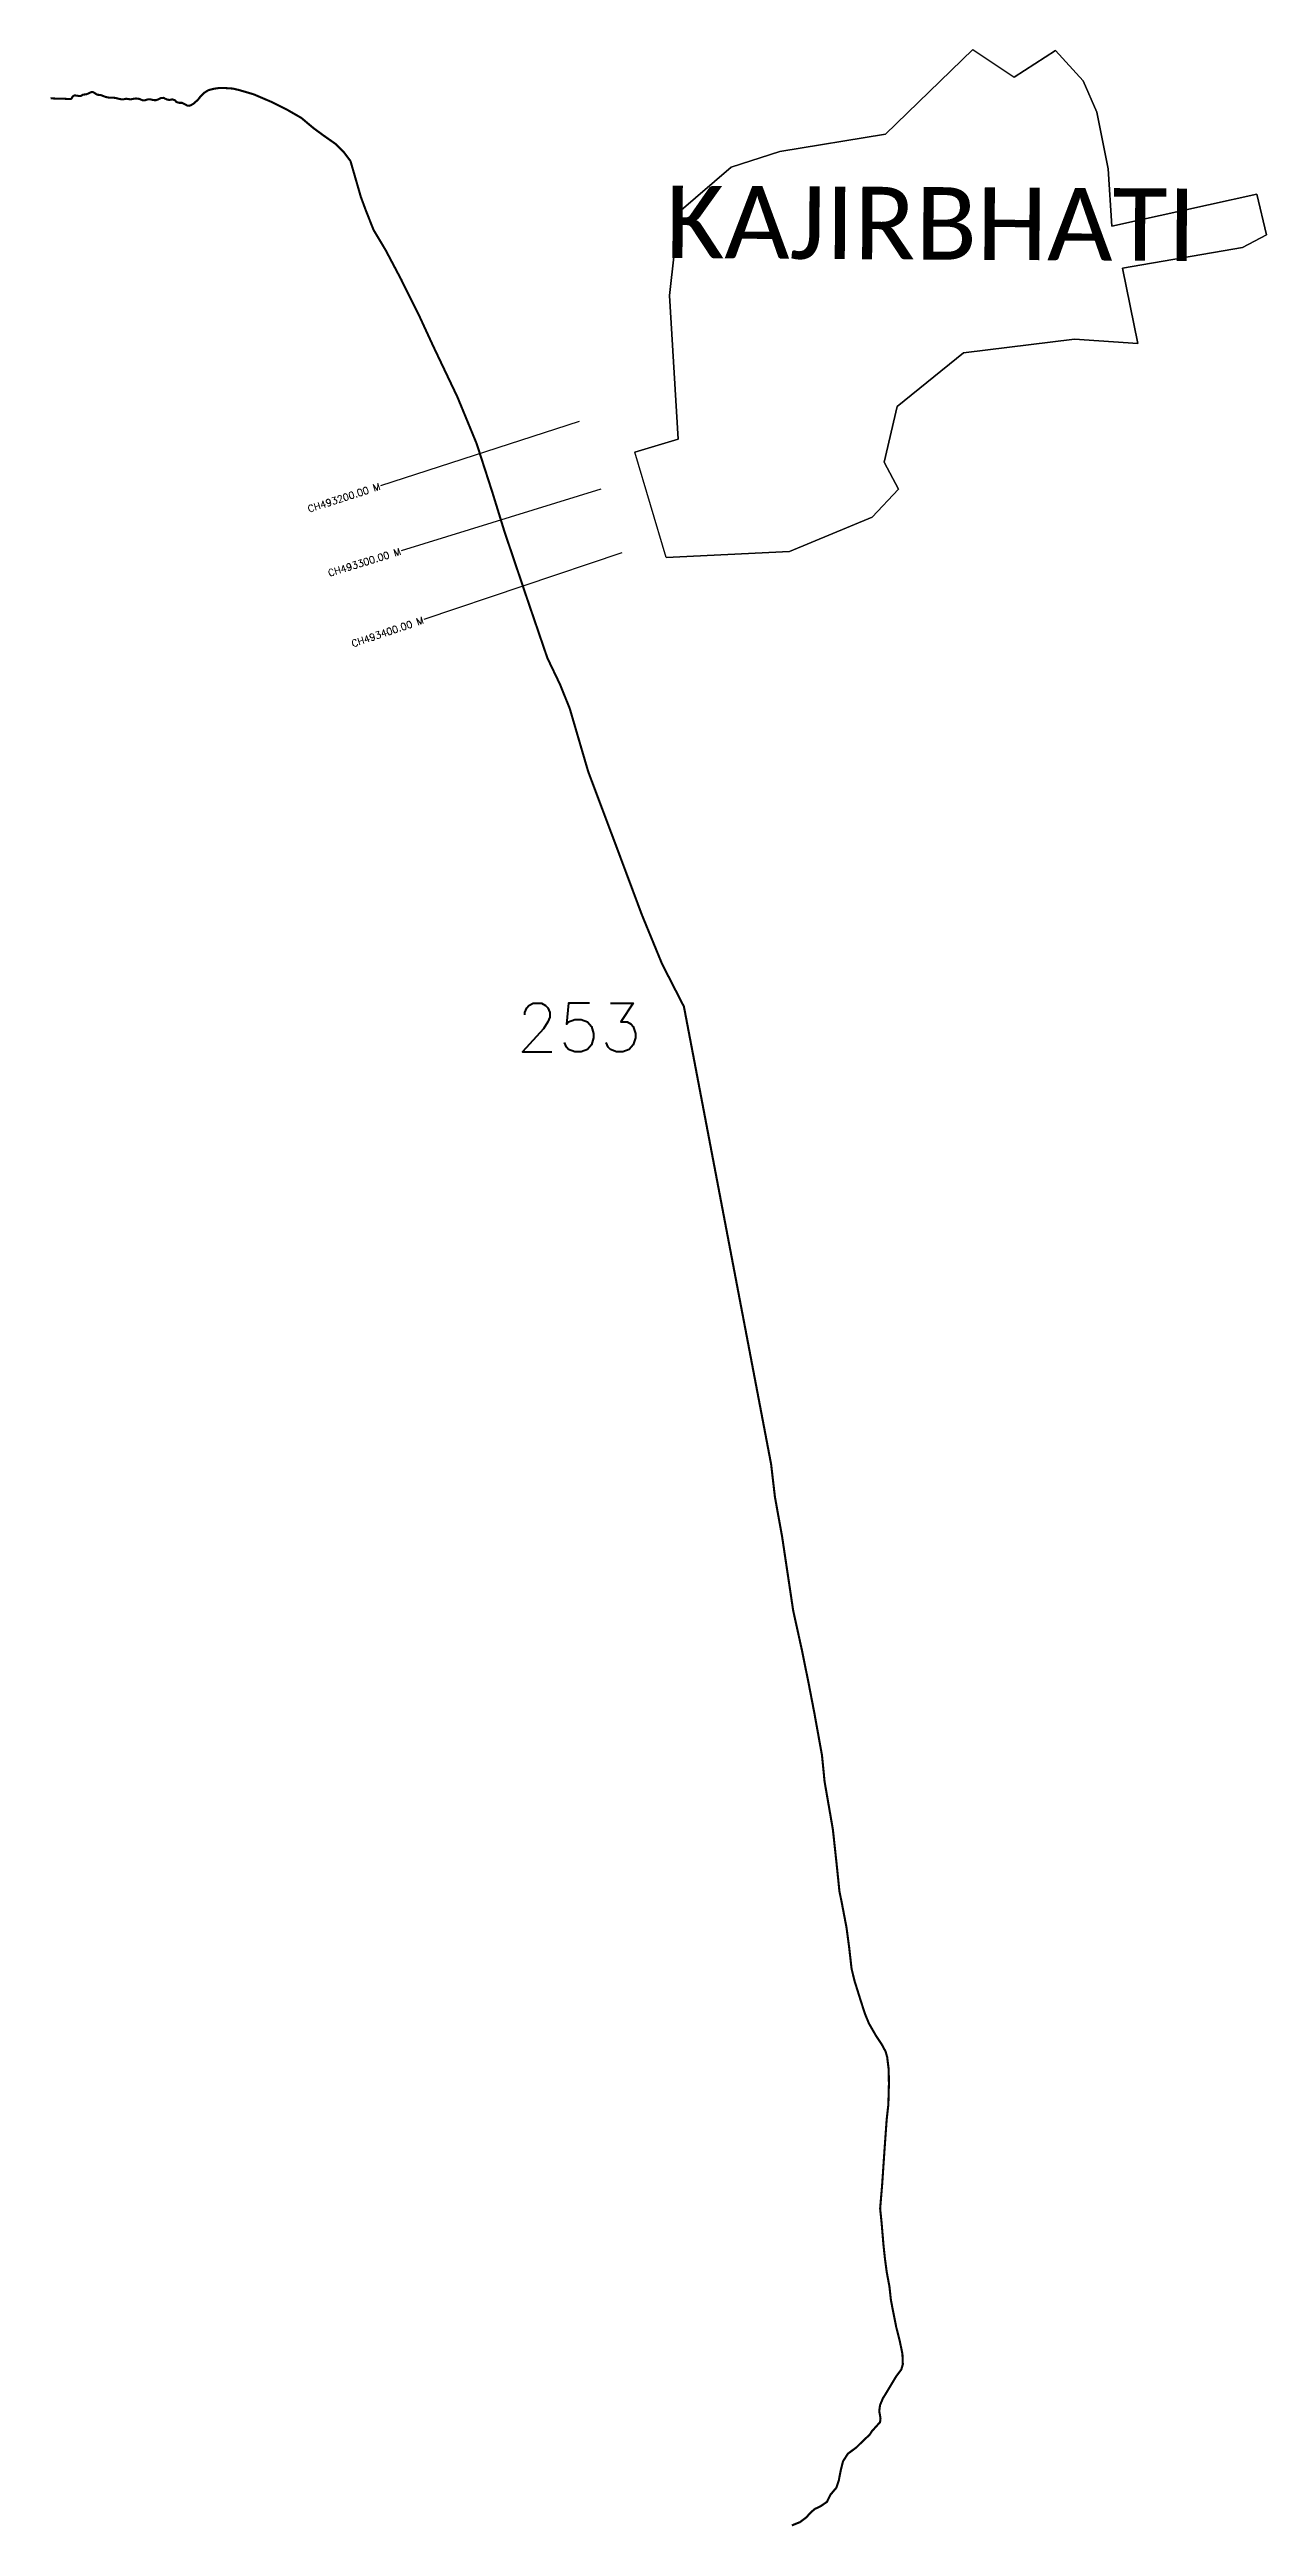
# Model space of a CAD drawing. Header units: metres. Extents: x 316433 to 318181, y 1889434 to 1892990.
import ezdxf
from ezdxf.enums import TextEntityAlignment as Align

# ---------------------------------------------------------------- set-up
doc = ezdxf.new("R2010")
doc.units = ezdxf.units.M
for name, color, linetype in [('CS', 134, 'Continuous'), ('CSMark', 6, 'Continuous'), ('NATURALLY PROTECTED', 3, 'Continuous'), ('village', 3, 'Continuous'), ('VILLAGE NAME', 250, 'Continuous')]:
    doc.layers.add(name, color=color, linetype=linetype)
doc.styles.get("Standard").update_dxf_attribs({"font": 'simplex.shx'})

msp = doc.modelspace()

# ---------------------------------------------------------------- linework, layer by layer
at = {"color": 6, "flags": 128}
msp.add_lwpolyline([(317759.3, 1892990), (317818.7, 1892950.3)], dxfattribs=at)
at = {"layer": 'CS'}
for p, q in [((317194.1, 1892455.7), (316908.6, 1892363.5)), ((317224.9, 1892358.5), (316938.2, 1892270.1)), ((317255.2, 1892267.4), (316971, 1892171.4))]:
    msp.add_line(p, q, dxfattribs=at)
at = {"layer": 'NATURALLY PROTECTED', "const_width": 3, "flags": 128}
msp.add_lwpolyline([(316434.7, 1892919.8), (316435.3, 1892919.9), (316443.1, 1892919.5), (316452.1, 1892919.5), (316459.1, 1892919), (316463.4, 1892919), (316464.7, 1892919.5), (316465.7, 1892921.4), (316467.1, 1892923.2), (316469.3, 1892924.2), (316472.6, 1892923.7), (316476.4, 1892923.1), (316478.5, 1892923.5), (316481.2, 1892925.1), (316485, 1892925.6), (316486.7, 1892925.9), (316489.9, 1892927.3), (316491.9, 1892928.4), (316493.3, 1892928.8), (316494.6, 1892929), (316496.1, 1892928.7), (316498.3, 1892927.3), (316500.4, 1892925.9), (316502.5, 1892925), (316506.5, 1892924.7), (316509.6, 1892923.5), (316513.8, 1892921.9), (316518.2, 1892921), (316521.5, 1892920.9), (316524.6, 1892920.8), (316527.5, 1892920.5), (316532.5, 1892919.3), (316535.7, 1892918.6), (316539.1, 1892918.4), (316540.8, 1892918.8), (316543.3, 1892919.3), (316545.8, 1892919), (316548.2, 1892918.6), (316550.1, 1892918.5), (316553.5, 1892919.2), (316557.6, 1892919.7), (316562.2, 1892919.1), (316566.8, 1892917.1), (316570.2, 1892917.1), (316572.3, 1892917.7), (316574.8, 1892918.5), (316577.8, 1892918.5), (316582.3, 1892917.4), (316585.8, 1892917.2), (316589.4, 1892918.3), (316592.5, 1892920.1), (316597, 1892920.6), (316599.1, 1892919.5), (316602.3, 1892918), (316605.6, 1892917.6), (316609.3, 1892918.4), (316613.3, 1892917.2), (316615.5, 1892914.6), (316619.6, 1892913.4), (316623.7, 1892913.4), (316627, 1892911.8), (316631, 1892909.5), (316633.6, 1892909.2), (316636.4, 1892910.1), (316640.4, 1892912.5), (316643, 1892914.9), (316646, 1892917.4), (316650.4, 1892923), (316655.6, 1892928), (316661.4, 1892931.6), (316669.1, 1892933.6), (316676, 1892934.6), (316684.5, 1892934.7), (316696.4, 1892933.9), (316705.5, 1892931.8), (316726.3, 1892925.7), (316751.9, 1892914.8), (316773.8, 1892903.9), (316794.7, 1892891.9), (316812.9, 1892876.7), (316827.1, 1892866.3), (316844.8, 1892853.9), (316855.4, 1892843.3), (316865.4, 1892830), (316871.3, 1892809.7), (316880.3, 1892778.5), (316887.7, 1892758.5), (316898.6, 1892731), (316916, 1892701.9), (316938.1, 1892660.1), (316964, 1892608.1), (316984.1, 1892564.5), (317019, 1892491.2), (317046.7, 1892424), (317069.6, 1892353.1), (317086.6, 1892297.9), (317120, 1892199), (317148.3, 1892116.2), (317166.5, 1892078.2), (317180.4, 1892043.7), (317206.9, 1891953.2), (317248.1, 1891843.6), (317284.1, 1891747.3), (317313, 1891677), (317344.4, 1891615.7), (317469.6, 1890958.8), (317475.1, 1890911.6), (317485.5, 1890854.1), (317501.3, 1890748.6), (317514.2, 1890690.2), (317523.9, 1890641.9), (317531.6, 1890602.1), (317542.7, 1890540.6), (317546.4, 1890503), (317558.3, 1890434.4), (317563.8, 1890383.7), (317567.7, 1890345.8), (317571.6, 1890326.4), (317577.9, 1890293.3), (317581.6, 1890265.7), (317585.2, 1890234.1), (317589.8, 1890215.6), (317597.2, 1890192), (317604.1, 1890170.4), (317610, 1890155.9), (317620.6, 1890137.5), (317628.6, 1890125.5), (317634.1, 1890115.3), (317636.3, 1890107.4), (317638.5, 1890089.5), (317638.8, 1890068.6), (317638, 1890039.2), (317635.6, 1890017.9), (317632.5, 1889974.6), (317629.1, 1889924.5), (317626.2, 1889889.8), (317628.2, 1889870.6), (317631, 1889837.5), (317633.1, 1889817.9), (317635.7, 1889798.5), (317639.5, 1889778.3), (317641.7, 1889758.3), (317649.2, 1889720.2), (317654.4, 1889699.6), (317658.2, 1889681.5), (317658.8, 1889666.5), (317656.7, 1889659), (317649.1, 1889648.8), (317634.6, 1889624.6), (317630.2, 1889617.6), (317626.1, 1889607.8), (317624.9, 1889599.3), (317626.7, 1889588.8), (317626.1, 1889583.3), (317614.5, 1889570.4), (317611.1, 1889565.2), (317601.4, 1889556.2), (317592.1, 1889547), (317579.8, 1889537.9), (317572.8, 1889526.9), (317569.7, 1889514.2), (317566.8, 1889499.6), (317563.4, 1889489.2), (317554.9, 1889479.2), (317549.9, 1889468.9), (317540.5, 1889462.4), (317532.5, 1889458.7), (317526.5, 1889453.6), (317520.2, 1889446.6), (317511.1, 1889439.7), (317499.4, 1889435)], dxfattribs=at)
at = {"layer": 'village', "color": 6}
for points in [[(318181.1, 1892724, 0), (318146.5, 1892705.9, 0), (317974.2, 1892675.9, 0), (317996.1, 1892568.1, 0), (317905.2, 1892574.3, 0), (317745.9, 1892554.3, 0), (317650.8, 1892477.3, 0), (317632, 1892397.3, 0), (317652.8, 1892358.6, 0), (317614.7, 1892318.3, 0), (317496.2, 1892269.1, 0), (317319, 1892260.8, 0), (317274, 1892411.7, 0), (317336.2, 1892430.7, 0), (317323.5, 1892637, 0), (317336.9, 1892756.6, 0), (317412.3, 1892821.3, 0), (317482.1, 1892843.6, 0), (317634, 1892868.5, 0), (317759.3, 1892990, 0)], [(317759.3, 1892990, 0), (317634, 1892868.5, 0), (317482.1, 1892843.6, 0), (317412.3, 1892821.3, 0), (317336.9, 1892756.6, 0), (317323.5, 1892637, 0), (317336.2, 1892430.7, 0), (317274, 1892411.7, 0)], [(317319, 1892260.8, 0), (317496.2, 1892269.1, 0), (317614.7, 1892318.3, 0), (317652.8, 1892358.6, 0), (317632, 1892397.3, 0), (317650.8, 1892477.3, 0), (317745.9, 1892554.3, 0), (317905.2, 1892574.3, 0), (317996.1, 1892568.1, 0), (317974.2, 1892675.9, 0), (318146.5, 1892705.9, 0), (318181.1, 1892724, 0), (318167.1, 1892782.4, 0), (317959.1, 1892736.3, 0), (317953.6, 1892818.8, 0), (317937.4, 1892899.8, 0), (317918, 1892945.2, 0), (317878.3, 1892988.5, 0), (317818.7, 1892950.3, 0)], [(317818.7, 1892950.3, 0), (317878.3, 1892988.5, 0), (317918, 1892945.2, 0), (317937.4, 1892899.8, 0), (317953.6, 1892818.8, 0), (317959.1, 1892736.3, 0), (318167.1, 1892782.4, 0), (318181.1, 1892724, 0)]]:
    msp.add_polyline3d(points, dxfattribs=at)

# ---------------------------------------------------------------- texts
at = {"insert": (317103.7, 1891620.7), "char_height": 70, "attachment_point": 1}
msp.add_mtext_dynamic_manual_height_columns('253', width=95.172, gutter_width=1, heights=[0], dxfattribs=at)
at = {"layer": 'CSMark'}
for s, rotation, p in [('CH493200.00 M', 17.8989, (316907.7, 1892363.2)), ('CH493300.00 M', 17.1204, (316937.3, 1892269.8)), ('CH493400.00 M', 18.667, (316970.1, 1892171.1))]:
    msp.add_text(s, height=10, rotation=rotation, dxfattribs=at).set_placement(p, align=Align.MIDDLE_RIGHT)
at = {"layer": 'VILLAGE NAME', "insert": (317318.6, 1892794.6), "char_height": 104.042, "attachment_point": 1, "rotation": 359.6762}
msp.add_mtext_dynamic_manual_height_columns('{\\fCalibri|b0|i0|c0|p34;KAJIRBHATI}', width=1512.254, gutter_width=520.2, heights=[0], dxfattribs=at)

doc.saveas('drawing.dxf')
